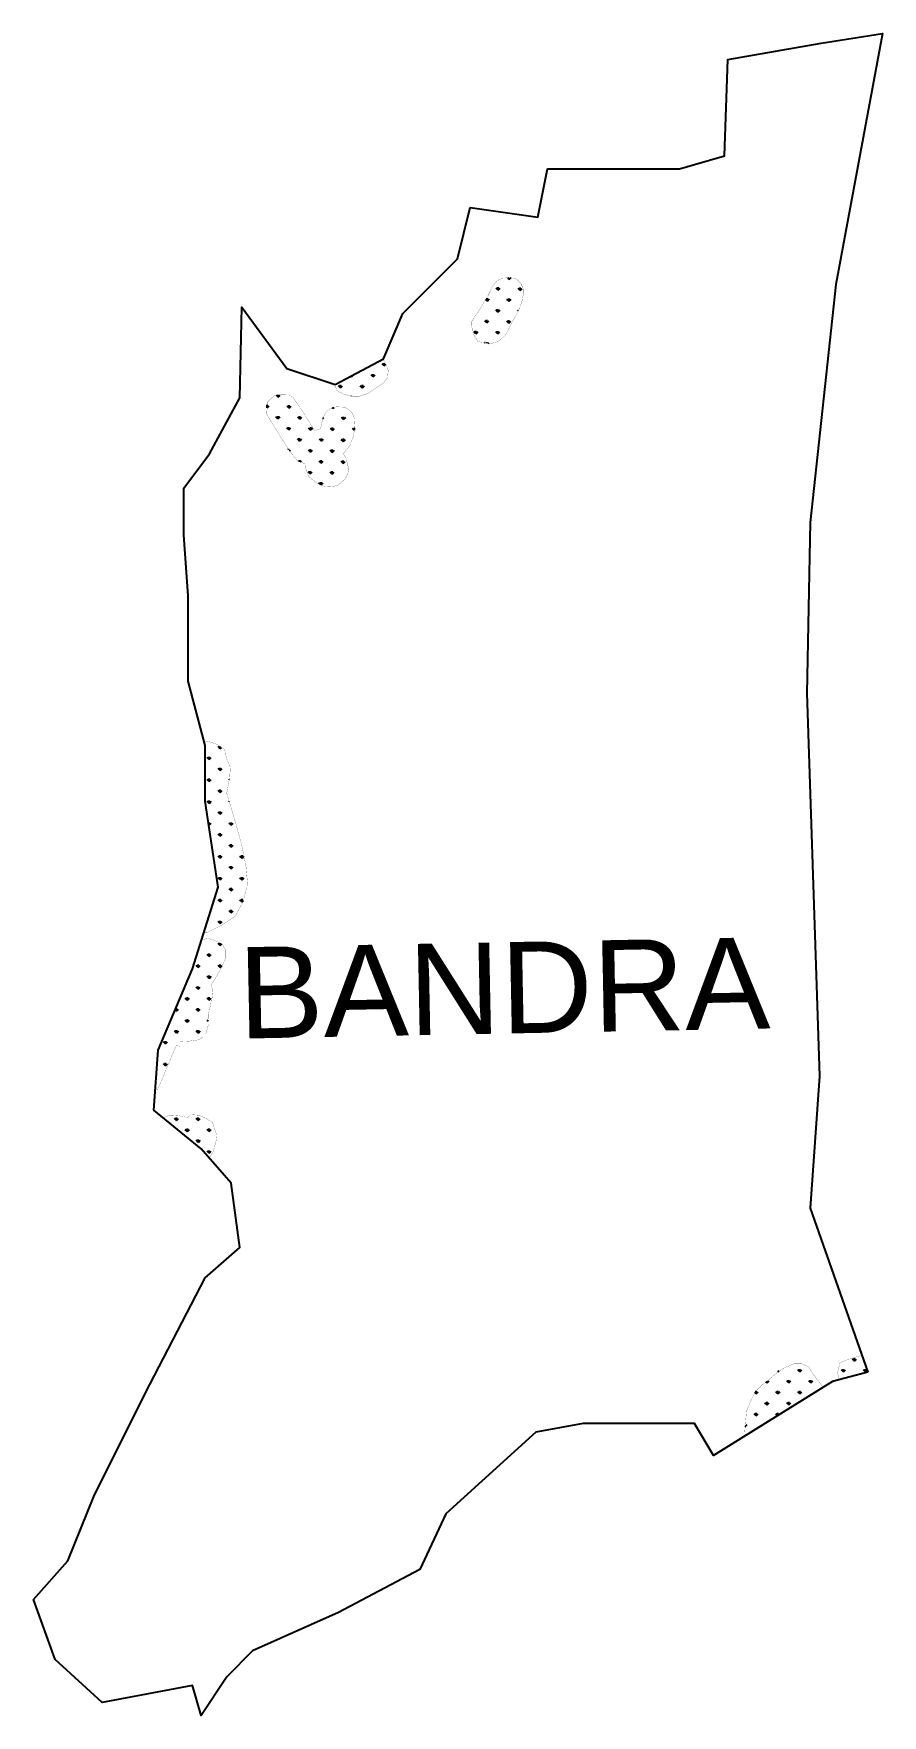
# Model space of a CAD drawing. Header units: metres. Extents: x 266580 to 273055, y 2106718 to 2125416.
# Drawn here: x 270268 to 273055, y 2106718 to 2112242 of the extents above; entities outside this region: 1.
import ezdxf

# ---------------------------------------------------------------- set-up
doc = ezdxf.new("R2010")
doc.units = ezdxf.units.M
for name, color, linetype in [('MANGROOVES', 112, 'Continuous'), ('village', 3, 'Continuous'), ('VILLAGE NAME', 250, 'Continuous')]:
    doc.layers.add(name, color=color, linetype=linetype)

msp = doc.modelspace()

# ---------------------------------------------------------------- hatches: boundary and pattern name
at = {"layer": 'MANGROOVES'}
h = msp.add_hatch(dxfattribs=at)
h.set_pattern_fill('GRASS', color=256, scale=2, angle=-0.837602)
h.paths.add_polyline_path([(266604.6, 2125410.1), (266594.6, 2125415.8), (266586.2, 2125416.1), (266579.7, 2125407.5), (266582.4, 2125400.8), (266586.7, 2125388.1), (266596.3, 2125383.1), (266605.2, 2125387.5), (266607.1, 2125400.8)])
h = msp.add_hatch(dxfattribs=at)
h.set_pattern_fill('GRASS', color=256, scale=2, angle=-0.65012)
h.paths.add_polyline_path([(271726.9, 2111326.2), (271760.4, 2111381.9), (271776.6, 2111414.7), (271790.2, 2111430.7), (271809.3, 2111439.3), (271834.9, 2111440.9), (271853.8, 2111436), (271868, 2111421), (271875.3, 2111406.1), (271876, 2111386.6), (271873.5, 2111368.1), (271863.9, 2111340.4), (271850.6, 2111313.2), (271837.3, 2111291.6), (271822.1, 2111259.3), (271809, 2111243.2), (271791.2, 2111230), (271769.3, 2111223.8), (271746.6, 2111227.3), (271726.8, 2111230.6), (271714.3, 2111252.5), (271706.7, 2111279.4), (271707.1, 2111296.8), (271717.5, 2111314.3)])
h = msp.add_hatch(dxfattribs=at)
h.set_pattern_fill('GRASS', color=256, scale=2)
h.paths.add_polyline_path([(271416.5, 2111093.8), (271430.3, 2111112.2), (271432.5, 2111136.2), (271425.3, 2111155.6), (271417.1, 2111171), (271415, 2111173.6), (271258, 2111089.9), (271255.4, 2111090.7), (271263.6, 2111071.1), (271284.9, 2111057.7), (271312.9, 2111051), (271338.1, 2111051.4), (271366.2, 2111060.8), (271390.3, 2111076.6)])
h = msp.add_hatch(dxfattribs=at)
h.set_pattern_fill('GRASS', color=256, scale=2, angle=-0.65012)
h.paths.add_polyline_path([(271051, 2111046.2), (271060.1, 2111053.6), (271081.8, 2111056.9), (271104.7, 2111056.3), (271118.7, 2111048.2), (271146.3, 2111009.3), (271191.1, 2110937.6), (271210.1, 2110944.5), (271213.9, 2110961.5), (271218.1, 2110981.4), (271230.9, 2111001.7), (271243.6, 2111011.8), (271261.7, 2111016.3), (271291.3, 2111015.2), (271312.8, 2110998.6), (271320.8, 2110978.2), (271322.8, 2110947.8), (271318.2, 2110919.5), (271305.6, 2110888.2), (271284.4, 2110862), (271293.7, 2110847.8), (271303.9, 2110807.4), (271291, 2110778.4), (271266.7, 2110759.4), (271247, 2110753), (271222.6, 2110754.4), (271198.3, 2110766.1), (271172.9, 2110785.7), (271167.1, 2110796.8), (271161, 2110816.9), (271160, 2110829.5), (271134.9, 2110838.1), (271104.2, 2110877.8), (271044.2, 2110973.5), (271033.8, 2110992.5), (271034.4, 2111012.6), (271034.9, 2111030.8)])
h = msp.add_hatch(dxfattribs=at)
h.set_pattern_fill('GRASS', color=256, scale=2)
h.paths.add_polyline_path([(270951, 2109577.9), (270927.5, 2109662.9), (270902.2, 2109746.5), (270911.9, 2109799.2), (270914, 2109832.2), (270902.4, 2109859.6), (270894.8, 2109891), (270870.5, 2109907.2), (270848.4, 2109915.4), (270827.9, 2109918.3), (270831.8, 2109903.6), (270831.8, 2109720.4), (270874.1, 2109438.4), (270827, 2109289.2), (270837.9, 2109289.6), (270884.8, 2109312.9), (270930.1, 2109343.7), (270956.3, 2109391.9), (270970.6, 2109449.2), (270965, 2109510.7)])
h = msp.add_hatch(dxfattribs=at)
h.set_pattern_fill('GRASS', color=256, scale=2)
h.paths.add_polyline_path([(270856.7, 2109100.4), (270850, 2109116.5), (270857, 2109126.1), (270866.3, 2109141.4), (270886.7, 2109177.7), (270897.9, 2109204.4), (270898.2, 2109231.8), (270886.4, 2109252), (270860.1, 2109264.4), (270841.5, 2109269.6), (270819.8, 2109266.4), (270789.5, 2109170.6), (270676.8, 2108902.7), (270667.7, 2108776.3), (270675.2, 2108772.6), (270736.7, 2108919.3), (270748.6, 2108915.1), (270748.7, 2108930), (270755.4, 2108931.6), (270778.2, 2108932.5), (270804, 2108936.2), (270818.4, 2108941.2), (270833.4, 2108955.9), (270841.7, 2108987.2), (270842.1, 2109021.4), (270854.1, 2109075.3)])
h = msp.add_hatch(dxfattribs=at)
h.set_pattern_fill('GRASS', color=256, scale=2)
h.paths.add_polyline_path([(270854.9, 2108665.2), (270836, 2108678), (270809.7, 2108689.3), (270782.7, 2108691.3), (270774.6, 2108681.6), (270742, 2108688.1), (270716, 2108689.8), (270694.6, 2108681.4), (270693.6, 2108680.1), (270817.7, 2108578.5), (270844.4, 2108548), (270857.2, 2108569.2), (270866.5, 2108601.1), (270869.3, 2108623.1), (270862.7, 2108643.8)])
h = msp.add_hatch(dxfattribs=at)
h.set_pattern_fill('GRASS', color=256, scale=2)
h.paths.add_polyline_path([(272987.8, 2107902), (272984.8, 2107899.6), (272953.6, 2107890.2), (272916.5, 2107876.4), (272907.9, 2107843), (272912.5, 2107823.3), (272913.7, 2107820.2), (273008, 2107844.8)])
h = msp.add_hatch(dxfattribs=at)
h.set_pattern_fill('GRASS', color=256, scale=2)
h.paths.add_polyline_path([(272851.2, 2107808.4), (272839.1, 2107823.4), (272827.4, 2107839.8), (272813.2, 2107863), (272791.2, 2107872.3), (272765.5, 2107872.3), (272738.3, 2107861.7), (272715.8, 2107849.3), (272687.6, 2107824.4), (272663.6, 2107806.2), (272638, 2107781.6), (272627.4, 2107760.1), (272609.2, 2107718), (272602.8, 2107641.7), (272603.5, 2107635.3), (272860.1, 2107794.8)])

# ---------------------------------------------------------------- linework, layer by layer
at = {"layer": 'MANGROOVES', "const_width": 0.597}
for points in [[(271726.9, 2111326.2), (271760.4, 2111381.9), (271776.6, 2111414.7), (271790.2, 2111430.7), (271809.3, 2111439.3), (271834.9, 2111440.9), (271853.8, 2111436), (271868, 2111421), (271875.3, 2111406.1), (271876, 2111386.6), (271873.5, 2111368.1), (271863.9, 2111340.4), (271850.6, 2111313.2), (271837.3, 2111291.6), (271822.1, 2111259.3), (271809, 2111243.2), (271791.2, 2111230), (271769.3, 2111223.8), (271746.6, 2111227.3), (271726.8, 2111230.6), (271714.3, 2111252.5), (271706.7, 2111279.4), (271707.1, 2111296.8), (271717.5, 2111314.3)], [(271051, 2111046.2), (271060.1, 2111053.6), (271081.8, 2111056.9), (271104.7, 2111056.3), (271118.7, 2111048.2), (271146.3, 2111009.3), (271191.1, 2110937.6), (271210.1, 2110944.5), (271213.9, 2110961.5), (271218.1, 2110981.4), (271230.9, 2111001.7), (271243.6, 2111011.8), (271261.7, 2111016.3), (271291.3, 2111015.2), (271312.8, 2110998.6), (271320.8, 2110978.2), (271322.8, 2110947.8), (271318.2, 2110919.5), (271305.6, 2110888.2), (271284.4, 2110862), (271293.7, 2110847.8), (271303.9, 2110807.4), (271291, 2110778.4), (271266.7, 2110759.4), (271247, 2110753), (271222.6, 2110754.4), (271198.3, 2110766.1), (271172.9, 2110785.7), (271167.1, 2110796.8), (271161, 2110816.9), (271160, 2110829.5), (271134.9, 2110838.1), (271104.2, 2110877.8), (271044.2, 2110973.5), (271033.8, 2110992.5), (271034.4, 2111012.6), (271034.9, 2111030.8)]]:
    msp.add_lwpolyline(points, close=True, dxfattribs=at)
for points in [[(271415, 2111173.6), (271417.1, 2111171), (271425.3, 2111155.6), (271432.5, 2111136.2), (271430.3, 2111112.2), (271416.5, 2111093.8), (271390.3, 2111076.6), (271366.2, 2111060.8), (271338.1, 2111051.4), (271312.9, 2111051), (271284.9, 2111057.7), (271263.6, 2111071.1), (271255.4, 2111090.7)], [(270827.9, 2109918.3), (270848.4, 2109915.4), (270870.5, 2109907.2), (270894.8, 2109891), (270902.4, 2109859.6), (270914, 2109832.2), (270911.9, 2109799.2), (270902.2, 2109746.5), (270927.5, 2109662.9), (270951, 2109577.9), (270965, 2109510.7), (270970.6, 2109449.2), (270956.3, 2109391.9), (270930.1, 2109343.7), (270884.8, 2109312.9), (270837.9, 2109289.6), (270827, 2109289.2)], [(270819.7, 2109266.4), (270841.5, 2109269.6), (270860.1, 2109264.4), (270886.4, 2109252), (270898.2, 2109231.8), (270897.9, 2109204.4), (270886.7, 2109177.7), (270866.3, 2109141.4), (270857, 2109126.1), (270850, 2109116.5), (270856.7, 2109100.4), (270854.1, 2109075.3), (270842.1, 2109021.4), (270841.7, 2108987.2), (270833.4, 2108955.9), (270818.4, 2108941.2), (270804, 2108936.2), (270778.2, 2108932.5), (270755.4, 2108931.6), (270748.7, 2108930), (270748.6, 2108915.1), (270736.7, 2108919.3), (270675.2, 2108772.6), (270667.7, 2108776.3)], [(270693.6, 2108680.1), (270694.6, 2108681.4), (270716, 2108689.8), (270742, 2108688.1), (270774.6, 2108681.6), (270782.7, 2108691.3), (270809.7, 2108689.3), (270836, 2108678), (270854.9, 2108665.2), (270862.7, 2108643.8), (270869.3, 2108623.1), (270866.5, 2108601.1), (270857.2, 2108569.2), (270844.4, 2108548)], [(272987.8, 2107902), (272984.8, 2107899.6), (272953.6, 2107890.2), (272916.5, 2107876.4), (272907.9, 2107843), (272912.5, 2107823.3), (272913.7, 2107820.2)], [(272860.1, 2107794.8), (272851.2, 2107808.4), (272839.1, 2107823.4), (272827.4, 2107839.8), (272813.2, 2107863), (272791.2, 2107872.3), (272765.5, 2107872.3), (272738.3, 2107861.7), (272715.8, 2107849.3), (272687.6, 2107824.4), (272663.6, 2107806.2), (272638, 2107781.6), (272627.4, 2107760.1), (272609.2, 2107718), (272602.8, 2107641.7), (272603.5, 2107635.3)]]:
    msp.add_lwpolyline(points, dxfattribs=at)
at = {"layer": 'village', "color": 3, "true_color": 0x00ff00}
msp.add_polyline3d([(273008, 2107844.8, 0), (272891.7, 2107814.5, 0), (272500.5, 2107571.3, 0), (272438.8, 2107676.3, 0), (272072.3, 2107676.3, 0), (271917.3, 2107648.1, 0), (271621.2, 2107380.3, 0), (271536.7, 2107197, 0), (271268.8, 2107056.1, 0), (270986.9, 2106929.2, 0), (270902.3, 2106844.6, 0), (270817.7, 2106717.8, 0), (270789.5, 2106816.4, 0), (270493.5, 2106760, 0), (270338.4, 2106901, 0), (270268, 2107098.4, 0), (270380.7, 2107225.2, 0), (270465.3, 2107436.7, 0), (270634.5, 2107775, 0), (270831.8, 2108155.6, 0), (270944.6, 2108254.3, 0), (270916.4, 2108465.7, 0), (270817.7, 2108578.5, 0), (270662.7, 2108705.4, 0), (270676.8, 2108902.7, 0), (270789.5, 2109170.6, 0), (270874.1, 2109438.4, 0), (270831.8, 2109720.4, 0), (270831.8, 2109903.6, 0), (270775.4, 2110115.1, 0), (270775.4, 2110397, 0), (270761.3, 2110594.3, 0), (270761.3, 2110749.4, 0), (270845.9, 2110862.2, 0), (270944.6, 2111045.4, 0), (270951.4, 2111343.6, 0), (271099.4, 2111142.7, 0), (271258, 2111089.9, 0), (271416.6, 2111174.4, 0), (271480, 2111322.5, 0), (271659.7, 2111502.2, 0), (271702, 2111671.4, 0), (271924.1, 2111639.6, 0), (271955.8, 2111798.2, 0), (272389.2, 2111798.2, 0), (272537.3, 2111840.5, 0), (272547.8, 2112157.7, 0), (272854.4, 2112210.6, 0), (273055.3, 2112242.3, 0), (272902.3, 2111418.3, 0), (272817.7, 2110635.9, 0), (272807.1, 2110075.6, 0), (272849.4, 2108817.5, 0), (272817.7, 2108384, 0)], close=True, dxfattribs=at)
msp.add_polyline3d([(273008, 2107844.8, 0), (272891.7, 2107814.5, 0), (272500.5, 2107571.3, 0), (272438.8, 2107676.3, 0), (272072.3, 2107676.3, 0), (271917.3, 2107648.1, 0), (271621.2, 2107380.3, 0), (271536.7, 2107197, 0), (271268.8, 2107056.1, 0), (270986.9, 2106929.2, 0), (270902.3, 2106844.6, 0), (270817.7, 2106717.8, 0), (270789.5, 2106816.4, 0), (270493.5, 2106760, 0), (270338.4, 2106901, 0), (270268, 2107098.4, 0), (270380.7, 2107225.2, 0), (270465.3, 2107436.7, 0), (270634.5, 2107775, 0), (270831.8, 2108155.6, 0), (270944.6, 2108254.3, 0), (270916.4, 2108465.7, 0), (270817.7, 2108578.5, 0), (270662.7, 2108705.4, 0), (270676.8, 2108902.7, 0), (270789.5, 2109170.6, 0), (270874.1, 2109438.4, 0), (270831.8, 2109720.4, 0), (270831.8, 2109903.6, 0), (270775.4, 2110115.1, 0), (270775.4, 2110397, 0), (270761.3, 2110594.3, 0), (270761.3, 2110749.4, 0), (270845.9, 2110862.2, 0), (270944.6, 2111045.4, 0), (270951.4, 2111343.6, 0), (271099.4, 2111142.7, 0), (271258, 2111089.9, 0), (271416.6, 2111174.4, 0), (271480, 2111322.5, 0), (271659.7, 2111502.2, 0), (271702, 2111671.4, 0), (271924.1, 2111639.6, 0), (271955.8, 2111798.2, 0), (272389.2, 2111798.2, 0), (272537.3, 2111840.5, 0), (272547.8, 2112157.7, 0), (272854.4, 2112210.6, 0), (273055.3, 2112242.3, 0), (272902.3, 2111418.3, 0), (272817.7, 2110635.9, 0), (272807.1, 2110075.6, 0), (272849.4, 2108817.5, 0), (272817.7, 2108384, 0)], close=True, dxfattribs=at)

# ---------------------------------------------------------------- texts
at = {"layer": 'VILLAGE NAME', "insert": (270936.8, 2109240.7), "char_height": 300, "attachment_point": 1, "rotation": 1.1028}
msp.add_mtext_dynamic_manual_height_columns('{\\fArial|b0|i0|c0|p34;BANDRA}', width=2578.433, gutter_width=1928.7, heights=[0], dxfattribs=at)
msp.add_mtext_dynamic_manual_height_columns('{\\fArial|b0|i0|c0|p34;BANDRA}', width=2578.433, gutter_width=1928.7, heights=[0], dxfattribs=at)

doc.saveas('drawing.dxf')
